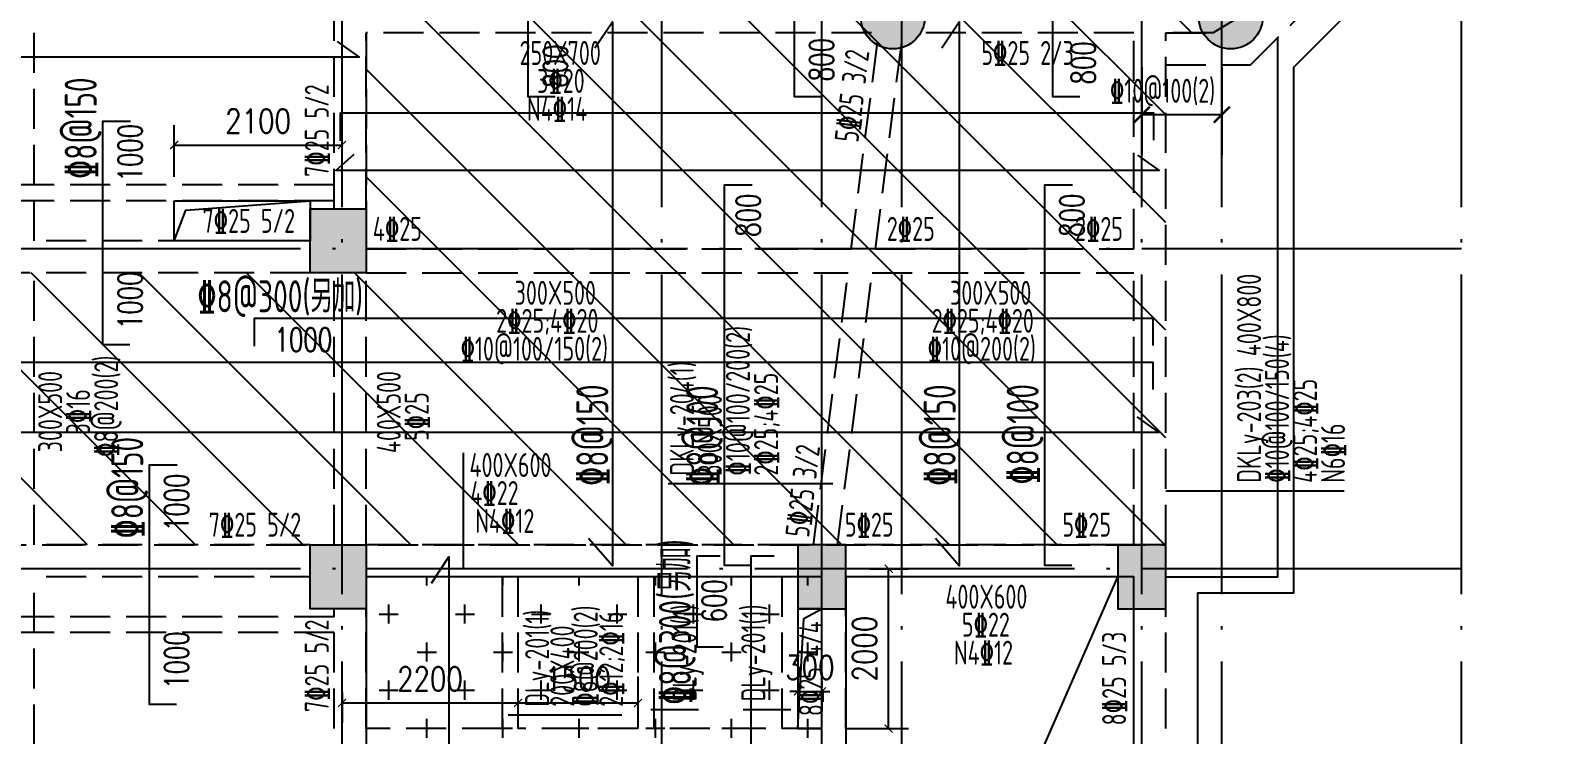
# Model space of a CAD drawing. Header units: millimetres. Extents: x 2998490 to 15040601, y 444546 to 7822218.
# Drawn here: x 14916075 to 14935072, y 7669451 to 7678258 of the extents above; entities that cross this region are included whole.
import ezdxf

# ---------------------------------------------------------------- set-up
doc = ezdxf.new("R2010")
doc.units = ezdxf.units.MM
doc.header["$LTSCALE"] = 2000
doc.linetypes.add('DASH', pattern=[0.35, 0.25, -0.1])
doc.linetypes.add('DOTE', pattern=[2.42, 2, -0.2, 0.02, -0.2])
for name, color, linetype in [('3-AXIS', 3, 'Continuous'), ('3-ban', 84, 'Continuous'), ('3-ban-hatch', 9, 'Continuous'), ('3-ban-rein', 1, 'Continuous'), ('3-ban-TEXT', 7, 'Continuous'), ('3-column-DOWN', 232, 'Continuous'), ('3-COLUMN-UP', 2, 'Continuous'), ('3-dcl', 3, 'Continuous'), ('3-HATCH', 8, 'Continuous'), ('3-liang-rein-X', 54, 'Continuous'), ('3-liang-rein-Y', 130, 'Continuous'), ('3-liang-R截面-X', 50, 'Continuous'), ('3-liang-R截面-Y', 70, 'Continuous'), ('3-liang-s-1', 44, 'Continuous'), ('3-liang-xu', 120, 'DASH')]:
    doc.layers.add(name, color=color, linetype=linetype)
doc.styles.add('DIM_FONT', font='SIMPLEX', dxfattribs={"width": 0.8, "bigfont": 'HZTXT'})
doc.styles.add('TJ1', font='tj-romans1.shx', dxfattribs={"width": 0.8, "bigfont": 'tj-hztxt1.shx'})
doc.styles.add('TSSD_Rein', font='Tssdeng.shx', dxfattribs={"width": 0.7, "bigfont": 'hztxt.shx'})
doc.dimstyles.new('DIMN100', dxfattribs={"dimtxt": 300, "dimasz": 100, "dimexe": 250, "dimexo": 300, "dimgap": 150, "dimtad": 1, "dimdec": 0, "dimzin": 0, "dimdsep": 46, "dimtxsty": 'DIM_FONT', "dimblk": 'ARCHTICK', "dimcen": 0.09, "dimclrt": 7, "dimazin": 2, "dimtfac": 1, "dimtdec": 0, "dimtix": 1, "dimtmove": 2, "dimatfit": 3, "dimldrblk": 'ARCHTICK', "dimfxl": 0, "dimtolj": 1, "dimtzin": 0, "dimarcsym": 0})

# ---------------------------------------------------------------- blocks, each defined once
blk = doc.blocks.new('_ArchTick')
at = {"color": 0, "linetype": 'ByBlock', "const_width": 0.15}
blk.add_lwpolyline([(-0.5, -0.5), (0.5, 0.5)], dxfattribs=at)
blk = doc.blocks.new('*D1088')
at = {"layer": '3-liang-rein-X', "color": 0, "lineweight": -2}
for p, q in [((14929972, 7677797), (14929972, 7676703)), ((14930973, 7677797), (14930973, 7676703)), ((14930973, 7677203), (14929972, 7677203))]:
    blk.add_line(p, q, dxfattribs=at)
at = {"layer": 'Defpoints', "color": 0}
for p in [(14929972, 7678397), (14930973, 7678397), (14929972, 7677203)]:
    blk.add_point(p, dxfattribs=at)
at = {"layer": '3-liang-rein-X', "color": 0, "lineweight": -2, "xscale": 200, "yscale": 200, "zscale": 200, "rotation": 180}
blk.add_blockref('_ArchTick', (14929972, 7677203), dxfattribs=at)
at = {"layer": '3-liang-rein-X', "color": 0, "lineweight": -2, "xscale": 200, "yscale": 200, "zscale": 200}
blk.add_blockref('_ArchTick', (14930973, 7677203), dxfattribs=at)
blk = doc.blocks.new('*D1866')
at = {"layer": '3-ban', "color": 0, "lineweight": -2}
for p, q in [((14919972, 7669976), (14919972, 7669597)), ((14922172, 7669976), (14922172, 7669597)), ((14919972, 7669847), (14922172, 7669847))]:
    blk.add_line(p, q, dxfattribs=at)
at = {"layer": 'Defpoints', "color": 0}
for p in [(14919972, 7670276), (14922172, 7670276), (14922172, 7669847)]:
    blk.add_point(p, dxfattribs=at)
at = {"layer": '3-ban', "color": 0, "lineweight": -2, "xscale": 100, "yscale": 100, "zscale": 100, "rotation": 180}
blk.add_blockref('_ArchTick', (14919972, 7669847), dxfattribs=at)
at = {"layer": '3-ban', "color": 0, "lineweight": -2, "xscale": 100, "yscale": 100, "zscale": 100}
blk.add_blockref('_ArchTick', (14922172, 7669847), dxfattribs=at)
at = {"layer": '3-ban', "color": 7, "insert": (14921072, 7670147), "char_height": 300, "attachment_point": 5, "style": 'DIM_FONT'}
blk.add_mtext('\\A1;2200', dxfattribs=at)
blk = doc.blocks.new('*D1867')
at = {"layer": '3-ban', "color": 0, "lineweight": -2}
for p, q in [((14923672, 7670176), (14923672, 7669597)), ((14922172, 7669976), (14922172, 7669597)), ((14922172, 7669847), (14923672, 7669847))]:
    blk.add_line(p, q, dxfattribs=at)
at = {"layer": 'Defpoints', "color": 0}
for p in [(14923672, 7670476), (14922172, 7670276), (14923672, 7669847)]:
    blk.add_point(p, dxfattribs=at)
at = {"layer": '3-ban', "color": 0, "lineweight": -2, "xscale": 100, "yscale": 100, "zscale": 100, "rotation": 180}
blk.add_blockref('_ArchTick', (14922172, 7669847), dxfattribs=at)
at = {"layer": '3-ban', "color": 0, "lineweight": -2, "xscale": 100, "yscale": 100, "zscale": 100}
blk.add_blockref('_ArchTick', (14923672, 7669847), dxfattribs=at)
at = {"layer": '3-ban', "color": 7, "insert": (14922922, 7670147), "char_height": 300, "attachment_point": 5, "style": 'DIM_FONT'}
blk.add_mtext('\\A1;1500', dxfattribs=at)
blk = doc.blocks.new('*D1868')
at = {"layer": '3-ban', "color": 0, "lineweight": -2}
for p, q in [((14925672, 7669991), (14925572, 7669991)), ((14925672, 7669991), (14925972, 7669991)), ((14925672, 7669976), (14925672, 7669741)), ((14925972, 7669991), (14926072, 7669991)), ((14925972, 7669976), (14925972, 7669741))]:
    blk.add_line(p, q, dxfattribs=at)
at = {"layer": 'Defpoints', "color": 0}
for p in [(14925672, 7670276), (14925972, 7670276), (14925972, 7669991)]:
    blk.add_point(p, dxfattribs=at)
at = {"layer": '3-ban', "color": 0, "lineweight": -2, "xscale": 100, "yscale": 100, "zscale": 100}
blk.add_blockref('_ArchTick', (14925672, 7669991), dxfattribs=at)
at = {"layer": '3-ban', "color": 0, "lineweight": -2, "xscale": 100, "yscale": 100, "zscale": 100, "rotation": 180}
blk.add_blockref('_ArchTick', (14925972, 7669991), dxfattribs=at)
at = {"layer": '3-ban', "color": 7, "insert": (14925822, 7670291), "char_height": 300, "attachment_point": 5, "style": 'DIM_FONT'}
blk.add_mtext('\\A1;300', dxfattribs=at)
blk = doc.blocks.new('*D1869')
at = {"layer": '3-ban', "color": 0, "lineweight": -2}
for p, q in [((14926572, 7671526), (14927057, 7671526)), ((14926807, 7669526), (14926807, 7671526)), ((14926272, 7669526), (14927057, 7669526))]:
    blk.add_line(p, q, dxfattribs=at)
at = {"layer": 'Defpoints', "color": 0}
for p in [(14926272, 7671526), (14926807, 7671526), (14925972, 7669526)]:
    blk.add_point(p, dxfattribs=at)
at = {"layer": '3-ban', "color": 0, "lineweight": -2, "xscale": 100, "yscale": 100, "zscale": 100}
for p, rotation in [((14926807, 7671526), 90), ((14926807, 7669526), 270)]:
    blk.add_blockref('_ArchTick', p, dxfattribs=dict(at, rotation=rotation))
at = {"layer": '3-ban', "color": 7, "insert": (14926507, 7670526), "char_height": 300, "attachment_point": 5, "rotation": 90, "style": 'DIM_FONT'}
blk.add_mtext('\\A1;2000', dxfattribs=at)
blk = doc.blocks.new('*D1930')
at = {"layer": '3-ban', "color": 0, "lineweight": -2}
for p, q in [((14917872, 7676426), (14917872, 7677074)), ((14919972, 7676579), (14919972, 7677074)), ((14917872, 7676824), (14919972, 7676824))]:
    blk.add_line(p, q, dxfattribs=at)
at = {"layer": 'Defpoints', "color": 0}
for p in [(14919972, 7676824), (14919972, 7676279), (14917872, 7676126)]:
    blk.add_point(p, dxfattribs=at)
at = {"layer": '3-ban', "color": 0, "lineweight": -2, "xscale": 100, "yscale": 100, "zscale": 100, "rotation": 180}
blk.add_blockref('_ArchTick', (14917872, 7676824), dxfattribs=at)
at = {"layer": '3-ban', "color": 0, "lineweight": -2, "xscale": 100, "yscale": 100, "zscale": 100}
blk.add_blockref('_ArchTick', (14919972, 7676824), dxfattribs=at)
at = {"layer": '3-ban', "color": 7, "insert": (14918922, 7677124), "char_height": 300, "attachment_point": 5, "style": 'DIM_FONT'}
blk.add_mtext('\\A1;2100', dxfattribs=at)

msp = doc.modelspace()

# ---------------------------------------------------------------- hatches: boundary and pattern name
at = {"layer": '3-ban-hatch'}
h = msp.add_hatch(dxfattribs=at)
h.set_pattern_fill('ANSI31', color=8, scale=300, style=0)
h.set_pattern_definition([(135, (29313031.1, 0.0005), (673.51921, 673.51921), [])])
h.paths.add_polyline_path([(14930272.2, 7671826), (14930272.2, 7678226), (14930861.1, 7678226), (14931365.9, 7678530.6), (14933969.3, 7681133.3), (14934198.4, 7681687.4), (14934198.4, 7685366.3), (14933968.1, 7685919.9), (14931366.1, 7688522), (14930812, 7688751), (14927132.6, 7688751), (14926578.6, 7688521.8), (14923976.9, 7685920.1), (14923747.2, 7685366.3), (14923747.2, 7683826), (14920272.2, 7683826), (14920272.2, 7678226), (14920272.2, 7675526), (14920272.2, 7675226), (14857422.2, 7675226), (14857422.2, 7671826)])
h = msp.add_hatch(dxfattribs=at)
h.set_pattern_fill('CROSS', color=8, scale=75, style=0)
h.paths.add_polyline_path([(14920272.1, 7663826), (14925972.1, 7663826), (14925972.1, 7671426), (14920272.1, 7671426)])
at = {"layer": '3-HATCH'}
h = msp.add_hatch(color=256, dxfattribs=at)
edge = h.paths.add_edge_path()
edge.add_arc((14926859.5, 7678426), 400, 0, 360)
h = msp.add_hatch(color=256, dxfattribs=at)
edge = h.paths.add_edge_path()
edge.add_arc((14931084.5, 7678426), 400, 0, 360)
for points in [[(14920272.2, 7675226), (14919572.2, 7675226), (14919572.2, 7676026), (14920272.2, 7676026)], [(14920272.2, 7671026), (14919572.2, 7671026), (14919572.2, 7671826), (14920272.2, 7671826)], [(14926272.1, 7671826), (14925672.1, 7671826), (14925672.1, 7671026), (14926272.1, 7671026)], [(14930272.1, 7671826), (14929672.1, 7671826), (14929672.1, 7671026), (14930272.1, 7671026)]]:
    msp.add_hatch(color=256, dxfattribs=at).paths.add_polyline_path(points)

# ---------------------------------------------------------------- linework, layer by layer
at = {"layer": '3-AXIS', "color": 15, "linetype": 'DOTE'}
for p, q in [((14919972.2, 7661526), (14919972.2, 7690180.9)), ((14923972.2, 7661526), (14923972.2, 7690180.9)), ((14925972.2, 7661526), (14925972.2, 7690180.9)), ((14926971.8, 7661526), (14926971.8, 7690181)), ((14929972.2, 7661526), (14929972.2, 7690180.9)), ((14930972.7, 7661526), (14930972.7, 7690181)), ((14933972.2, 7661526), (14933972.2, 7690180.9)), ((14933972.2, 7675526), (14854749, 7675526)), ((14933972.2, 7671526), (14854749, 7671526))]:
    msp.add_line(p, q, dxfattribs=at)
at = {"layer": '3-ban-rein'}
for points in [[(14925965.6, 7677426), (14925627.7, 7677426), (14925627.7, 7682403), (14925973.7, 7682403)], [(14922637.8, 7677426), (14922299.8, 7677426), (14922299.8, 7679276), (14922645.8, 7679276)], [(14929198.3, 7677426), (14928860.4, 7677426), (14928860.4, 7679276), (14929206.4, 7679276)], [(14923134.2, 7678038.5), (14923352.2, 7678364.1), (14923352.2, 7671560.1), (14923054.7, 7671902.3)], [(14927471.8, 7678038.5), (14927689.8, 7678364.1), (14927689.8, 7671560.1), (14927392.3, 7671902.3)], [(14919910.3, 7678117.8), (14920184, 7677924.4), (14857522.9, 7677924.4), (14857752.2, 7678127.5)], [(14930123.2, 7676885.3), (14930123.2, 7677223.2), (14919948.6, 7677223.2), (14919948.6, 7676877.2)], [(14917319.2, 7674326), (14916981.2, 7674326), (14916981.2, 7677123.6), (14917327.2, 7677123.6)], [(14929917.4, 7676699.1), (14930191.1, 7676505.7), (14919893.7, 7676505.7), (14920123, 7676708.8)], [(14925090.5, 7671565.6), (14924752.5, 7671565.6), (14924752.5, 7676326), (14925098.6, 7676326)], [(14929097.4, 7671565.6), (14928759.5, 7671565.6), (14928759.5, 7676326), (14929105.5, 7676326)], [(14930116.1, 7674317.7), (14930116.1, 7674655.6), (14918872.3, 7674655.6), (14918872.3, 7674309.6)], [(14930116.1, 7673765.3), (14930116.1, 7674103.2), (14857539.1, 7674103.2), (14857539.1, 7673757.2)], [(14929910.3, 7673423.5), (14930184, 7673230.1), (14857522.9, 7673230.1), (14857752.2, 7673433.2)], [(14917900.8, 7669826), (14917562.9, 7669826), (14917562.9, 7672826), (14917908.9, 7672826)], [(14921090.5, 7671346.9), (14921308.5, 7671672.5), (14921308.5, 7663522.5), (14921011, 7663864.6)], [(14924699.4, 7671680.9), (14924407.4, 7671680.9), (14924407.4, 7670548.8), (14924736.7, 7670548.8)], [(14925374.1, 7671680.9), (14925082.1, 7671680.9), (14925082.1, 7663522.5), (14925411.4, 7663522.5)]]:
    msp.add_lwpolyline(points, dxfattribs=at)
at = {"layer": '3-column-DOWN'}
for points in [[(14920272.2, 7675226), (14919572.2, 7675226), (14919572.2, 7676026), (14920272.2, 7676026)], [(14920272.2, 7671026), (14919572.2, 7671026), (14919572.2, 7671826), (14920272.2, 7671826)]]:
    msp.add_lwpolyline(points, close=True, dxfattribs=at)
at = {"layer": '3-COLUMN-UP'}
for points in [[(14920272.2, 7675226), (14919572.2, 7675226), (14919572.2, 7676026), (14920272.2, 7676026)], [(14920272.2, 7671026), (14919572.2, 7671026), (14919572.2, 7671826), (14920272.2, 7671826)], [(14926272.1, 7671826), (14925672.1, 7671826), (14925672.1, 7671026), (14926272.1, 7671026)], [(14930272.1, 7671826), (14929672.1, 7671826), (14929672.1, 7671026), (14930272.1, 7671026)]]:
    msp.add_lwpolyline(points, close=True, dxfattribs=at)
for centre in [(14926859.5, 7678426), (14931084.5, 7678426)]:
    msp.add_circle(centre, 400, dxfattribs=at)
at = {"layer": '3-dcl', "linetype": 'DASH'}
msp.add_lwpolyline([(14930272.2, 7671826), (14930272.2, 7678226), (14930861.1, 7678226), (14931365.9, 7678530.6), (14933969.3, 7681133.3), (14934198.4, 7681687.4), (14934198.4, 7685366.3), (14933968.1, 7685919.9), (14931366.1, 7688522), (14930812, 7688751), (14927132.6, 7688751), (14926578.6, 7688521.8), (14923976.9, 7685920.1), (14923747.2, 7685366.3), (14923747.2, 7683826), (14920272.2, 7683826), (14920272.2, 7678226), (14920272.2, 7678226), (14920272.2, 7675526), (14920272.2, 7675526), (14920272.2, 7675226), (14857422.2, 7675226), (14857422.2, 7671826), (14930272.2, 7671826)], dxfattribs=at)
at = {"layer": '3-liang-R截面-X'}
msp.add_line((14921489.1, 7671526), (14921489.1, 7672976.9), dxfattribs=at)
at = {"layer": '3-liang-R截面-Y'}
for p, q in [((14926108.8, 7672586), (14924051.4, 7672586)), ((14932502.2, 7672495.6), (14930272.2, 7672495.6)), ((14924428, 7669760.9), (14923831.7, 7669760.9)), ((14925584.9, 7669760.9), (14924988.6, 7669760.9)), ((14923469.8, 7669695), (14922048.8, 7669695))]:
    msp.add_line(p, q, dxfattribs=at)
at = {"layer": '3-liang-s-1'}
msp.add_line((14926272.2, 7663626), (14929672.2, 7671426), dxfattribs=at)
for points in [[(14930672.2, 7662826), (14930672.2, 7671226), (14931872.2, 7671226), (14931872.2, 7677799.5), (14935072, 7680999.3), (14935072, 7686052.7), (14931498.7, 7689626), (14926445.3, 7689626), (14922872, 7686052.7), (14922871, 7684226), (14920672.2, 7684226), (14920672.2, 7686226), (14857022.2, 7686226), (14857022.2, 7684376), (14857422.2, 7684376)], [(14930272.2, 7671426), (14931672.2, 7671426), (14931672.2, 7678162.6)], [(14917872.2, 7675626), (14918018.8, 7676010.7), (14919572.2, 7676126)], [(14925672.2, 7669526), (14925745.8, 7670902.6), (14925972.2, 7671026)]]:
    msp.add_lwpolyline(points, dxfattribs=at)
at = {"layer": '3-liang-s-1', "linetype": 'DASH'}
msp.add_lwpolyline([(14930272.2, 7677826), (14931333, 7677826), (14934672, 7681165), (14934672, 7685887), (14931333, 7689226), (14926611, 7689226), (14923272, 7685887), (14923272, 7683826)], dxfattribs=at)
at = {"layer": '3-liang-s-1'}
for points in [[(14917872.2, 7676126), (14919572.2, 7676126), (14919572.2, 7675626), (14917872.2, 7675626)], [(14920272.1, 7663826), (14925972.1, 7663826), (14925972.1, 7671426), (14920272.1, 7671426)], [(14926272.3, 7663626), (14929872.3, 7663626), (14929872.3, 7671426), (14926272.3, 7671426)], [(14925672.2, 7669526), (14925972.2, 7669526), (14925972.2, 7671026), (14925672.2, 7671026)]]:
    msp.add_lwpolyline(points, close=True, dxfattribs=at)
at = {"layer": '3-liang-xu'}
for p, q in [((14916122.2, 7675626), (14916122.2, 7685426)), ((14919872.2, 7676026), (14919872.2, 7685026)), ((14920272.2, 7676026), (14920272.2, 7678226)), ((14926591.7, 7678226), (14920272.2, 7678226)), ((14926338.1, 7675526), (14926677.9, 7678187.3)), ((14926640.6, 7675526), (14926975.5, 7678149.3)), ((14929872.2, 7678226), (14927083.2, 7678226)), ((14929872.2, 7675526), (14929872.2, 7678226)), ((14930272.2, 7671826), (14930272.2, 7678226)), ((14930861.1, 7678226), (14930272.2, 7678226)), ((14919872.1, 7676326), (14857722.1, 7676326)), ((14919872.1, 7676126), (14857722.1, 7676126)), ((14919572.2, 7675626), (14916122.2, 7675626)), ((14920272.2, 7675526), (14926338.1, 7675526)), ((14926640.6, 7675526), (14929872.2, 7675526)), ((14916122.2, 7671826), (14916122.2, 7675226)), ((14919572.2, 7675226), (14916122.2, 7675226)), ((14919872.2, 7671826), (14919872.2, 7675226)), ((14920272.2, 7671826), (14920272.2, 7675226)), ((14920272.2, 7675226), (14926299.8, 7675226)), ((14925865.7, 7671826), (14926299.8, 7675226)), ((14926168.1, 7671826), (14926602.3, 7675226)), ((14926602.3, 7675226), (14929872.2, 7675226)), ((14929872.2, 7671826), (14929872.2, 7675226)), ((14919572.2, 7671826), (14916122.2, 7671826)), ((14925672.2, 7671826), (14920272.2, 7671826)), ((14929672.2, 7671826), (14926272.2, 7671826)), ((14916122.2, 7661626), (14916122.2, 7671426)), ((14919572.2, 7671426), (14916122.2, 7671426)), ((14921972.2, 7671426), (14920272.2, 7671426)), ((14921972.2, 7671426), (14921972.2, 7669526)), ((14922172.2, 7671426), (14922172.2, 7669526)), ((14923672.2, 7671426), (14922172.2, 7671426)), ((14923672.2, 7671426), (14923672.2, 7669526)), ((14923872.2, 7671426), (14923872.2, 7669526)), ((14925672.2, 7671426), (14923872.2, 7671426)), ((14925472.2, 7671426), (14925472.2, 7669526)), ((14925672.2, 7671426), (14925672.2, 7669526)), ((14929672.2, 7671426), (14926272.2, 7671426)), ((14925972.1, 7669526), (14925972.1, 7671126)), ((14926272.1, 7663926), (14926272.1, 7671126)), ((14929872.2, 7663926), (14929872.2, 7671126)), ((14930272.2, 7663926), (14930272.2, 7671126)), ((14919872.1, 7670926), (14857722.1, 7670926)), ((14919872.2, 7663926), (14919872.2, 7671026)), ((14920272.2, 7669526), (14920272.2, 7671026)), ((14919872.1, 7670726), (14857722.1, 7670726)), ((14921972.2, 7669526), (14920272.2, 7669526)), ((14923672.2, 7669526), (14922172.2, 7669526)), ((14925972.1, 7669526), (14923872.2, 7669526))]:
    msp.add_line(p, q, dxfattribs=at)

# ---------------------------------------------------------------- texts
at = {"layer": '3-ban', "style": 'TSSD_Rein', "width": 0.7}
for s, rotation, p in [('%%1328@150', 89.99419, (14916904.1, 7676399.6, -5065)), ('%%1328@300(另加)', 0.00581, (14918163.8, 7674732.4, -5065)), ('%%1328@150', 89.99419, (14923301.2, 7672561.1, -5065)), ('%%1328@100', 89.99419, (14924675.5, 7672561.1, -5065)), ('%%1328@150', 89.99419, (14927645.4, 7672561.1, -5065)), ('%%1328@100', 89.99419, (14928682.4, 7672577.6, -5065)), ('%%1328@150', 89.99419, (14917485.8, 7671904.7, -5065)), ('%%1328@300(另加)', 90.00581, (14924335.2, 7669823.4, -5065))]:
    msp.add_text(s, height=400, rotation=rotation, dxfattribs=at).set_placement(p)
at = {"layer": '3-ban-TEXT', "style": 'TJ1', "width": 0.7}
for s, p in [('800', (14926117.6, 7677621.7)), ('800', (14929390.9, 7677581.5)), ('800', (14922789.7, 7677542)), ('1000', (14917471.1, 7676368.7)), ('800', (14925201.4, 7675675.7)), ('800', (14929249.4, 7675675.7)), ('1000', (14917471.1, 7674522.9)), ('1000', (14918052.7, 7671995.9)), ('600', (14924776.5, 7670853.6)), ('1000', (14918052.7, 7670022.9))]:
    msp.add_text(s, height=300, rotation=90, dxfattribs=at).set_placement(p)
msp.add_text('1000', height=300, dxfattribs=at).set_placement((14919128.9, 7674240.3))
at = {"layer": '3-liang-rein-X', "style": 'TSSD_Rein', "width": 0.7}
for s, p in [('5%%13225 2/3', (14927966.3, 7677826)), ('3%%13220', (14922411.1, 7677476)), ('%%13210@100(2)', (14929573.7, 7677353.1)), ('N4%%13214', (14922284, 7677126)), ('7%%13225 5/2', (14918227.1, 7675726)), ('4%%13225', (14920356.6, 7675626)), ('2%%13225', (14926784.1, 7675626)), ('2%%13225', (14929137.7, 7675626)), ('2%%13225;4%%13220', (14921899.5, 7674476)), ('2%%13225;4%%13220', (14927343.5, 7674476)), ('%%13210@100/150(2)', (14921454, 7674126)), ('%%13210@200(2)', (14927295.2, 7674126)), ('4%%13222', (14921575.5, 7672322.7)), ('7%%13225 5/2', (14918304.7, 7671926)), ('N4%%13212', (14921637, 7671972.7)), ('5%%13225', (14926260.1, 7671926)), ('5%%13225', (14928979.4, 7671926)), ('5%%13222', (14927723.1, 7670676)), ('N4%%13212', (14927622.5, 7670326))]:
    msp.add_text(s, height=300, dxfattribs=at).set_placement(p)
at = {"layer": '3-liang-rein-Y', "style": 'TSSD_Rein', "width": 0.7}
for s, rotation, p in [('5%%13225 3/2', 83, (14926427, 7676847.5)), ('7%%13225 5/2', 90, (14919806.5, 7676425.7)), ('%%13210@100/200(2)', 90, (14925071.8, 7672690.2)), ('%%13210@100/150(4)', 90, (14931813.6, 7672599.8)), ('%%1328@200(2)', 90, (14917172.2, 7672924.2)), ('2%%13225;4%%13225', 90, (14925424.3, 7672690.2)), ('3%%13216', 90, (14916822.2, 7673204.7)), ('4%%13225;4%%13225', 90, (14932163.6, 7672599.8)), ('5%%13225', 90, (14921056.5, 7673124)), ('N6%%13216', 90, (14932513.6, 7672599.8)), ('5%%13225 3/2', 83, (14925811, 7671907.3)), ('7%%13225 5/2', 90, (14919806.5, 7669733.2)), ('%%1328@200(2)', 90, (14923168.1, 7669799.2)), ('2%%13212;2%%13216', 90, (14923487.1, 7669799.2)), ('8%%13225 4/4', 90, (14925984.1, 7669681.7)), ('8%%13225 5/3', 90, (14929776.6, 7669566.3))]:
    msp.add_text(s, height=300, rotation=rotation, dxfattribs=at).set_placement(p)
at = {"layer": '3-liang-R截面-X', "style": 'TSSD_Rein', "width": 0.7}
for s, p in [('250X700', (14922192.4, 7677826)), ('300X500', (14922130.7, 7674826)), ('300X500', (14927574.8, 7674826)), ('400X600', (14921565.5, 7672672.7)), ('400X600', (14927516.1, 7671026))]:
    msp.add_text(s, height=300, dxfattribs=at).set_placement(p)
at = {"layer": '3-liang-R截面-Y', "style": 'TSSD_Rein', "width": 0.7}
for s, p in [('DKLy-203(2) 400X800', (14931463.6, 7672599.8)), ('DKLy-204(1)', (14924371.8, 7672690.2)), ('300X500', (14916472.2, 7672982)), ('400X500', (14920706.5, 7672972)), ('300X500', (14924721.8, 7672690.2)), ('DLy-201(1)', (14924405.2, 7669865.1)), ('DLy-201(1)', (14925263.9, 7669865.1)), ('DLy-201(1)', (14922561.4, 7669799.2)), ('200X400', (14922876.4, 7669799.2))]:
    msp.add_text(s, height=300, rotation=90, dxfattribs=at).set_placement(p)

# ---------------------------------------------------------------- dimensions: what is measured, and where the dimension line sits
at = {"layer": '3-ban'}
for base, p1, p2, picture, middle in [((14919972.2, 7676824.1), (14917872.2, 7676126), (14919972.2, 7676279.1), '*D1930', (14918922.2, 7677124.1)), ((14925972.2, 7669991.2), (14925672.2, 7670276), (14925972.2, 7670276), '*D1868', (14925822.2, 7670291.2)), ((14922172.2, 7669846.6), (14919972.2, 7670276), (14922172.2, 7670276), '*D1866', (14921072.2, 7670146.6)), ((14923672.2, 7669846.6), (14922172.2, 7670276), (14923672.2, 7670476), '*D1867', (14922922.2, 7670146.6))]:
    dim = msp.add_linear_dim(base=base, p1=p1, p2=p2, dimstyle='DIMN100', dxfattribs=at)
    dim.commit()
    dim.dimension.update_dxf_attribs({"geometry": picture, "text_midpoint": middle})
dim = msp.add_linear_dim(base=(14926806.8, 7671526), p1=(14925972.2, 7669526), p2=(14926272.2, 7671526), angle=90, dimstyle='DIMN100', dxfattribs=at)
dim.commit()
dim.dimension.update_dxf_attribs({"geometry": '*D1869', "text_midpoint": (14926506.8, 7670526)})
at = {"layer": '3-liang-rein-X'}
dim = msp.add_linear_dim(base=(14929972.2, 7677203.1), p1=(14930972.7, 7678397.4), p2=(14929972.2, 7678397.4), angle=180, text=' ', dimstyle='DIMN100', override={"dimscale": 2}, dxfattribs=at)
dim.commit()
dim.dimension.update_dxf_attribs({"geometry": '*D1088', "text_midpoint": (14930472.4, 7677203.1)})

doc.saveas('drawing.dxf')
